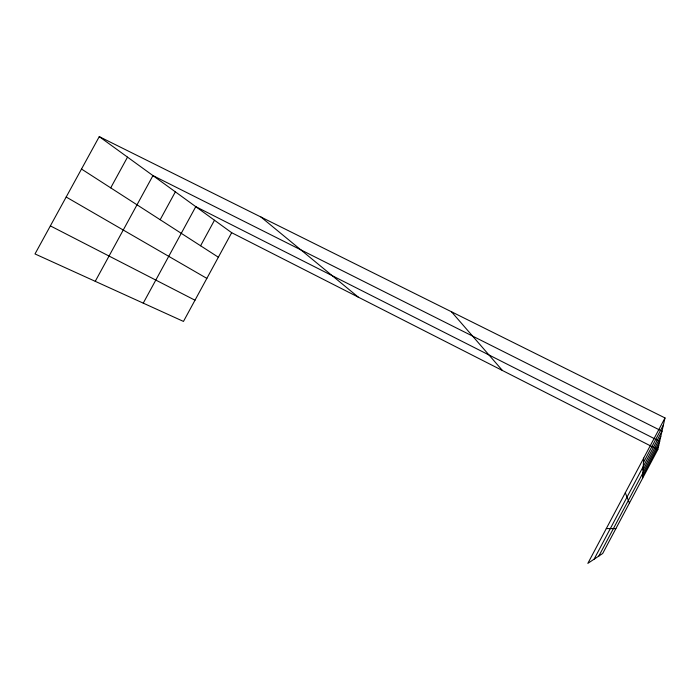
<?xml version="1.0" encoding="UTF-8"?>
<svg xmlns="http://www.w3.org/2000/svg" width="700" height="700" viewBox="0 0 700 700"><rect width="100%" height="100%" fill="white"/><g stroke="black" fill="none" stroke-linecap="round" stroke-linejoin="round"><path stroke-width="1.05" d="M642.582 478.284L643.694 458.089M665 417.935L587.843 563.369L602.7 553.481L657.808 449.575L665 417.935L99.26 136.631L35 253.943L183.47 321.422L231.674 232.706L99.26 136.631M643.449 462.586L663.399 424.979M594.072 559.23L661.99 431.191L152.959 175.595L95.244 281.321M643.046 469.971L660.774 436.537M598.841 556.054L659.68 441.332L195.781 206.657L143.246 303.144M642.722 475.79L658.7 445.655M160.16 219.721L175.359 191.844M200.585 245.779L214.48 220.229M110.714 187.862L127.514 157.133M606.305 528.57L615.878 528.64M231.674 232.706L657.808 449.575M50.365 225.89L194.994 300.213M66.185 197.024L206.85 278.39M81.506 169.041L218.356 257.224M260.969 217.044L358.321 297.159M451.5 311.78L502.46 370.51M625.293 492.774L629.44 503.073"/></g></svg>
